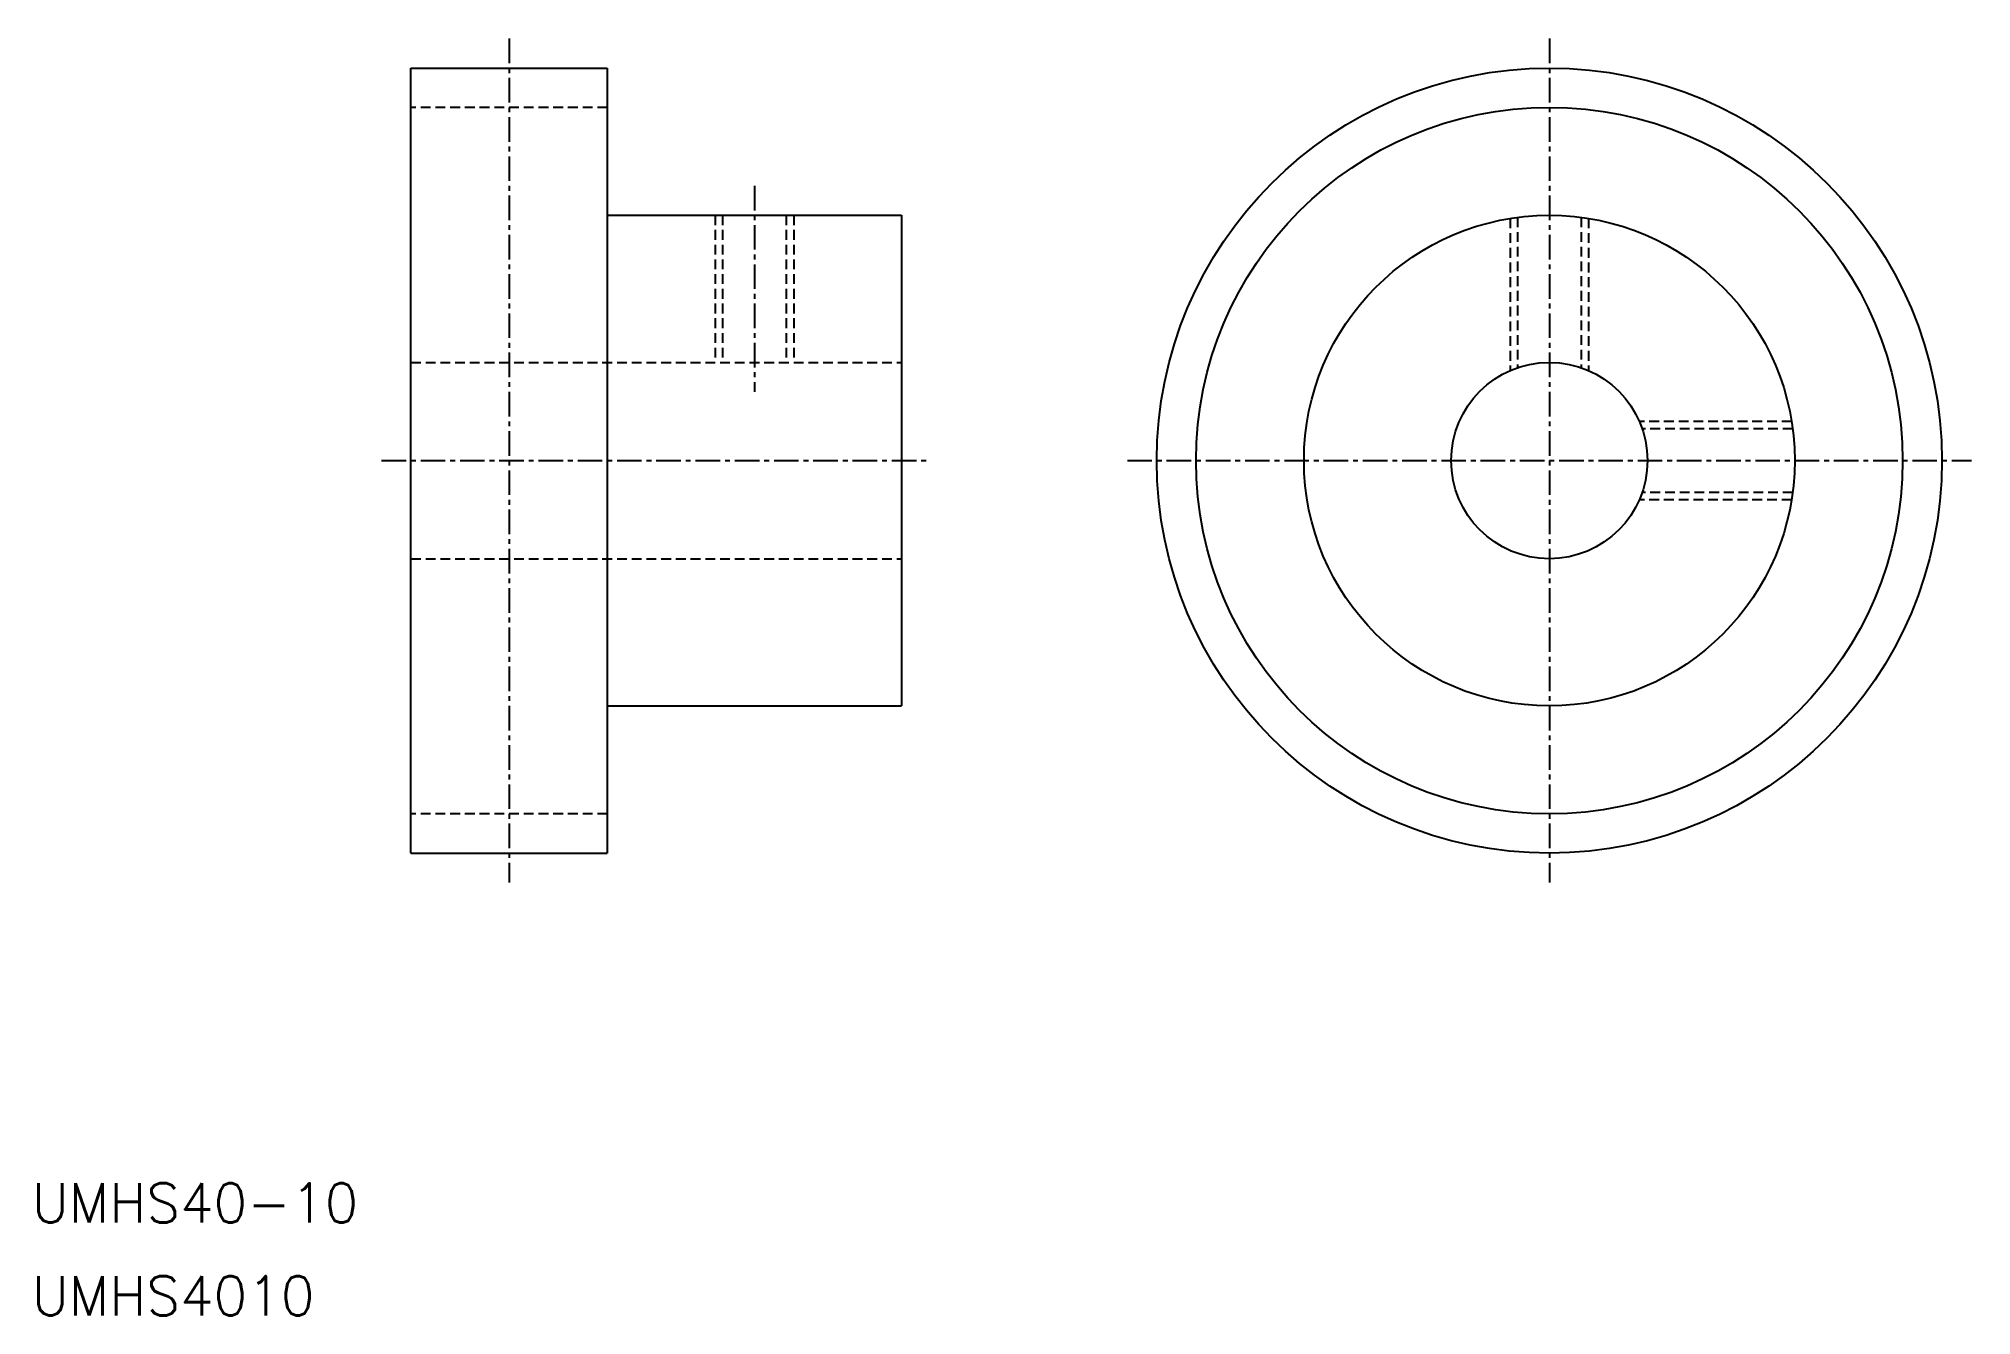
# Model space of a CAD drawing. Extents: x 29 to 127.5, y 21.7 to 86.7.
import ezdxf

# ---------------------------------------------------------------- set-up
doc = ezdxf.new("R2010")
doc.units = 0
doc.linetypes.add('CENTER', pattern=[2, 1.25, -0.25, 0.25, -0.25])
doc.linetypes.add('DASHED', pattern=[0.75, 0.5, -0.25])
doc.layers.get('0').update_dxf_attribs({"linetype": 'CONTINUOUS'})
doc.layers.add('CENTER', color=1, linetype='CENTER')
doc.styles.get("Standard").update_dxf_attribs({"font": 'txt.shx'})

msp = doc.modelspace()

# ---------------------------------------------------------------- linework, layer by layer
at = {"color": 7, "linetype": 'CONTINUOUS'}
for p, q in [((48, 45.243), (48, 85.243)), ((48, 85.243), (58, 85.243)), ((58, 85.243), (58, 45.243)), ((58, 77.743), (73, 77.743)), ((73, 77.743), (73, 52.743)), ((58, 52.743), (73, 52.743)), ((48, 45.243), (58, 45.243))]:
    msp.add_line(p, q, dxfattribs=at)
at = {"color": 3, "linetype": 'DASHED'}
for p, q in [((58, 83.243), (48, 83.243)), ((63.5, 77.743), (63.5, 70.243)), ((63.879, 77.743), (63.879, 70.243)), ((67.121, 77.743), (67.121, 70.243)), ((67.5, 77.743), (67.5, 70.243)), ((104, 77.582), (104, 69.826)), ((104.379, 77.638), (104.379, 69.973)), ((107.621, 77.638), (107.621, 69.973)), ((108, 77.582), (108, 69.826)), ((48, 70.243), (73, 70.243)), ((118.339, 67.243), (110.583, 67.243)), ((118.394, 66.864), (110.73, 66.864)), ((118.339, 63.243), (110.583, 63.243)), ((118.394, 63.622), (110.73, 63.622)), ((48, 60.243), (73, 60.243)), ((58, 47.243), (48, 47.243))]:
    msp.add_line(p, q, dxfattribs=at)
at = {"color": 7, "linetype": 'CONTINUOUS'}
for radius in [20, 18, 12.5, 5]:
    msp.add_circle((106, 65.243), radius, dxfattribs=at)
at = {"layer": 'CENTER', "color": 1, "linetype": 'CENTER'}
for p, q in [((53, 86.743), (53, 43.743)), ((106, 86.743), (106, 43.743)), ((65.5, 79.243), (65.5, 68.743)), ((46.5, 65.243), (74.5, 65.243)), ((84.5, 65.243), (127.5, 65.243))]:
    msp.add_line(p, q, dxfattribs=at)

# ---------------------------------------------------------------- texts
at = {"color": 7, "linetype": 'CONTINUOUS'}
for s, p in [('UMHS40-10', (28.688, 26.416)), ('UMHS4010', (28.688, 21.688))]:
    msp.add_text(s, height=2, dxfattribs=at).set_placement(p)

doc.saveas('drawing.dxf')
